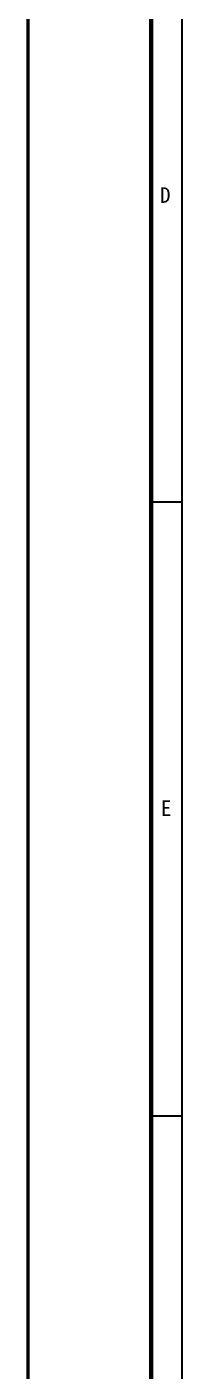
# Model space of a CAD drawing. Header units: millimetres. Extents: x 6 to 3615, y -854 to 0.
# Drawn here: x 6.3 to 31.9, y -553.2 to -331.7 of the extents above; entities that cross this region are included whole.
import ezdxf

# ---------------------------------------------------------------- set-up
doc = ezdxf.new("R2010")
doc.units = ezdxf.units.MM
doc.styles.add('4eff5b8b_Style', font='simfang.ttf')

msp = doc.modelspace()

# ---------------------------------------------------------------- linework, layer by layer
at = {"linetype": 'Continuous', "lineweight": 13}
for points in [[(6.35, 0), (6.35, -851.33)], [(6.55, -0.16), (6.55, -851.22)], [(31.89, -10.28), (31.89, -846.11)], [(31.9, -10.25), (31.9, -846.02)]]:
    msp.add_lwpolyline(points, dxfattribs=at)
at = {"linetype": 'Continuous', "lineweight": 30}
for points in [[(6.59, -0.16), (6.59, -851.17)], [(31.9, -846.02), (31.9, -10.25)], [(31.87, -409.98), (26.81, -409.98)], [(31.89, -511.17), (26.83, -511.17)]]:
    msp.add_lwpolyline(points, dxfattribs=at)
at = {"linetype": 'Continuous', "lineweight": 70}
msp.add_lwpolyline([(26.83, -5.22), (26.83, -846.11)], dxfattribs=at)

# ---------------------------------------------------------------- texts
at = {"linetype": 'Continuous', "style": '4eff5b8b_Style'}
for s, p in [('D', (28.25, -360.67)), ('E', (28.39, -461.71))]:
    msp.add_text(s, height=2.58, dxfattribs=at).set_placement(p)

doc.saveas('drawing.dxf')
